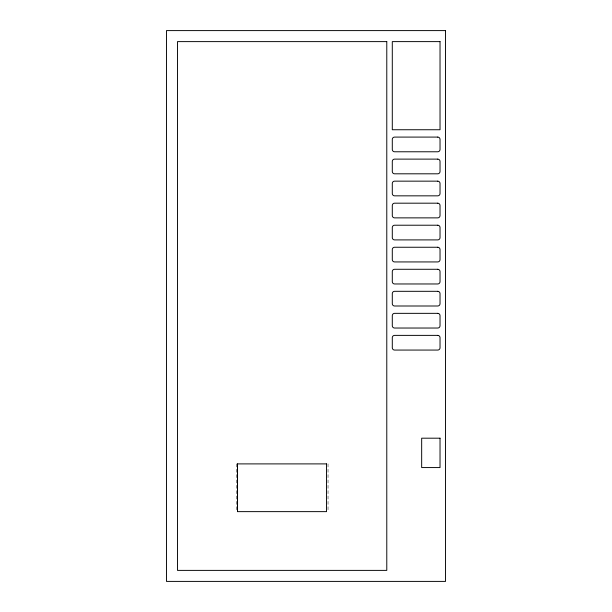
<?xml version="1.0" encoding="UTF-8"?>
<svg xmlns="http://www.w3.org/2000/svg" width="612" height="612" viewBox="0 0 612 612"><rect width="100%" height="100%" fill="white"/><g stroke="black" fill="none" stroke-linecap="round" stroke-linejoin="round"><path stroke-width="0.46" stroke-dasharray="3.06 2.29" d="M328.032 463.896L328.032 511.632M236.232 463.896L236.232 511.632"/><path stroke-width="0.92" d="M237.487 463.896L237.487 511.632M445.536 30.6L166.464 30.6L166.464 581.4L445.536 581.4L445.536 30.6M386.784 41.616L177.48 41.616L177.48 570.384L386.784 570.384L386.784 41.616M440.028 41.616L392.292 41.616L392.292 129.744L440.028 129.744L440.028 41.616M437.733 137.088L394.587 137.088A2.295 2.295 0 0 0 392.292 139.383L392.292 149.481A2.295 2.295 0 0 0 394.587 151.776L437.733 151.776A2.295 2.295 0 0 0 440.028 149.481L440.028 139.383A2.295 2.295 0 0 0 437.733 137.088M437.733 159.12L394.587 159.12A2.295 2.295 0 0 0 392.292 161.415L392.292 171.513A2.295 2.295 0 0 0 394.587 173.808L437.733 173.808A2.295 2.295 0 0 0 440.028 171.513L440.028 161.415A2.295 2.295 0 0 0 437.733 159.12M437.733 181.152L394.587 181.152A2.295 2.295 0 0 0 392.292 183.447L392.292 193.545A2.295 2.295 0 0 0 394.587 195.84L437.733 195.84A2.295 2.295 0 0 0 440.028 193.545L440.028 183.447A2.295 2.295 0 0 0 437.733 181.152M437.733 203.184L394.587 203.184A2.295 2.295 0 0 0 392.292 205.479L392.292 215.577A2.295 2.295 0 0 0 394.587 217.872L437.733 217.872A2.295 2.295 0 0 0 440.028 215.577L440.028 205.479A2.295 2.295 0 0 0 437.733 203.184M437.733 225.216L394.587 225.216A2.295 2.295 0 0 0 392.292 227.511L392.292 237.609A2.295 2.295 0 0 0 394.587 239.904L437.733 239.904A2.295 2.295 0 0 0 440.028 237.609L440.028 227.511A2.295 2.295 0 0 0 437.733 225.216M437.733 247.248L394.587 247.248A2.295 2.295 0 0 0 392.292 249.543L392.292 259.641A2.295 2.295 0 0 0 394.587 261.936L437.733 261.936A2.295 2.295 0 0 0 440.028 259.641L440.028 249.543A2.295 2.295 0 0 0 437.733 247.248M437.733 269.28L394.587 269.28A2.295 2.295 0 0 0 392.292 271.575L392.292 281.673A2.295 2.295 0 0 0 394.587 283.968L437.733 283.968A2.295 2.295 0 0 0 440.028 281.673L440.028 271.575A2.295 2.295 0 0 0 437.733 269.28M437.733 291.312L394.587 291.312A2.295 2.295 0 0 0 392.292 293.607L392.292 303.705A2.295 2.295 0 0 0 394.587 306L437.733 306A2.295 2.295 0 0 0 440.028 303.705L440.028 293.607A2.295 2.295 0 0 0 437.733 291.312M437.733 313.344L394.587 313.344A2.295 2.295 0 0 0 392.292 315.639L392.292 325.737A2.295 2.295 0 0 0 394.587 328.032L437.733 328.032A2.295 2.295 0 0 0 440.028 325.737L440.028 315.639A2.295 2.295 0 0 0 437.733 313.344M437.733 335.376L394.587 335.376A2.295 2.295 0 0 0 392.292 337.671L392.292 347.769A2.295 2.295 0 0 0 394.587 350.064L437.733 350.064A2.295 2.295 0 0 0 440.028 347.769L440.028 337.671A2.295 2.295 0 0 0 437.733 335.376M440.028 438.192L421.668 438.192L421.668 467.568L440.028 467.568L440.028 438.192M326.533 463.896L237.479 463.896L237.479 511.632L326.533 511.632L326.517 463.896"/></g></svg>
